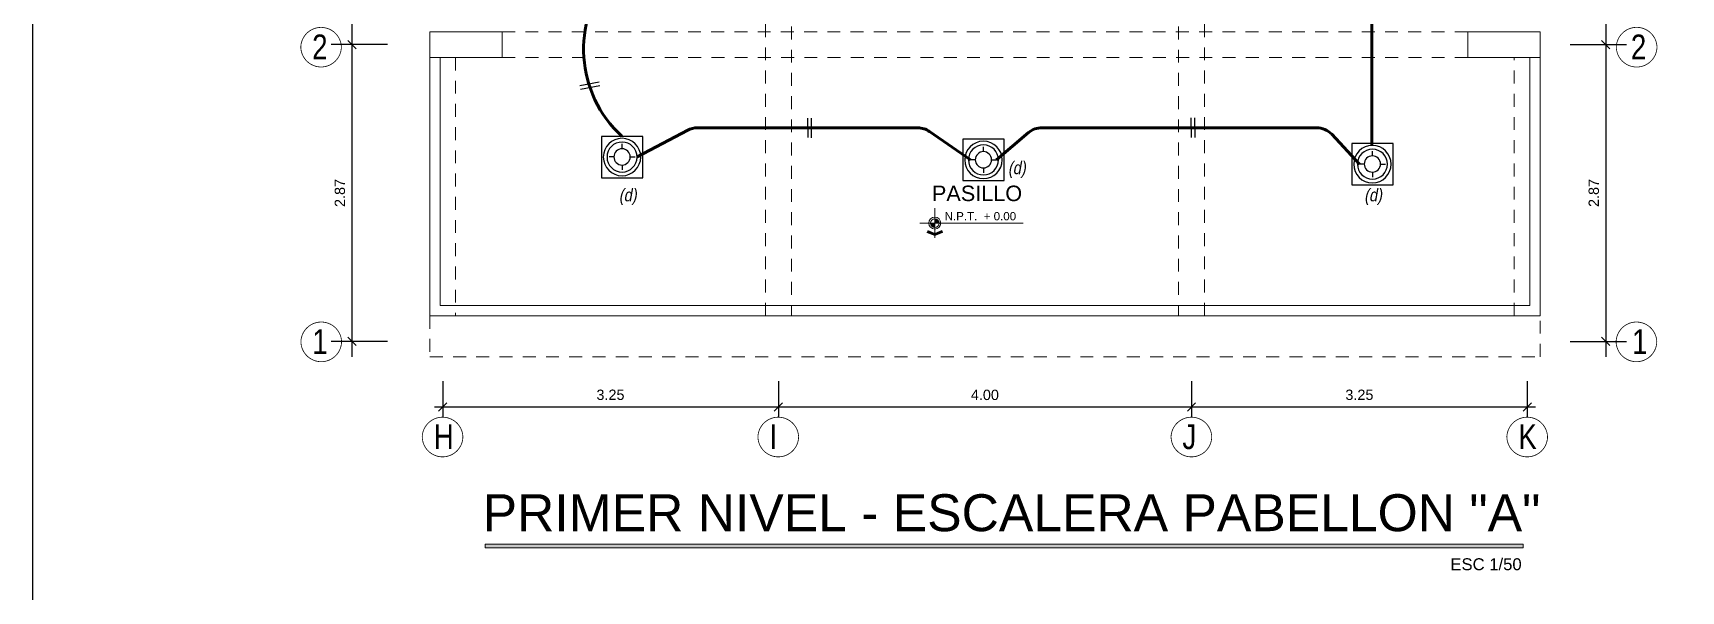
# Model space of a CAD drawing. Header units: millimetres. Extents: x 3354 to 3637, y 1117 to 1358.
# Drawn here: x 3493.81 to 3509.77, y 1183 to 1188.41 of the extents above; entities that cross this region are included whole.
import ezdxf

# ---------------------------------------------------------------- set-up
doc = ezdxf.new("R2010")
doc.units = ezdxf.units.MM
doc.linetypes.add('HIDDEN', pattern=[0.375, 0.25, -0.125])
for name, color, linetype, lineweight in [('ACCESORIOS', 4, 'Continuous', 18), ('cables', 152, 'Continuous', 60), ('CASCO', 252, 'Continuous', 9), ('COTAS', 7, 'Continuous', 9), ('muros', 7, 'Continuous', 5)]:
    doc.layers.add(name, color=color, linetype=linetype, lineweight=lineweight)
doc.layers.add('LUMINARIAS', color=2, linetype='Continuous')
doc.styles.add('1', font='arial.ttf')
doc.styles.add('BYE', font='ARIALN.TTF', dxfattribs={"oblique": 10, "height": 2})
doc.styles.get("Standard").update_dxf_attribs({"font": 'arial.ttf'})
doc.styles.add('style1', font='arial.ttf')
doc.styles.add('style2', font='arial.ttf')
doc.dimstyles.new('Esc  1  50', dxfattribs={"dimtxt": 0.1, "dimasz": 0.08, "dimexe": 0.2, "dimexo": 0.15, "dimgap": 0.065, "dimtad": 1, "dimzin": 4, "dimdsep": 46, "dimtxsty": 'Standard', "dimblk": 'OBLIQUE', "dimcen": 0.12, "dimdle": 0.15, "dimadec": 0, "dimazin": 0, "dimtfac": 1, "dimtix": 1, "dimtmove": 0, "dimatfit": 3, "dimldrblk": 'OBLIQUE', "dimfxl": 1, "dimarcsym": 0})

# ---------------------------------------------------------------- blocks, each defined once
blk = doc.blocks.new('_Oblique')
at = {"color": 0, "linetype": 'ByBlock', "lineweight": -2}
blk.add_line((-0.5, -0.5), (0.5, 0.5), dxfattribs=at)
blk = doc.blocks.new('*D248')
at = {"layer": 'CASCO', "color": 0, "lineweight": -2, "transparency": 16777216}
for p, q in [((3488.311, 1196.986), (3488.311, 1196.637)), ((3491.562, 1196.986), (3491.562, 1196.637)), ((3488.231, 1196.737), (3491.642, 1196.737))]:
    blk.add_line(p, q, dxfattribs=at)
at = {"layer": 'Defpoints', "color": 0, "transparency": 16777216}
for p in [(3488.311, 1197.236), (3491.562, 1197.236), (3491.562, 1196.737)]:
    blk.add_point(p, dxfattribs=at)
at = {"layer": 'CASCO', "color": 0, "lineweight": -2, "transparency": 16777216, "xscale": 0.08, "yscale": 0.08, "zscale": 0.08, "rotation": 180}
blk.add_blockref('_Oblique', (3488.311, 1196.737), dxfattribs=at)
at = {"layer": 'CASCO', "color": 0, "lineweight": -2, "transparency": 16777216, "xscale": 0.08, "yscale": 0.08, "zscale": 0.08}
blk.add_blockref('_Oblique', (3491.562, 1196.737), dxfattribs=at)
at = {"layer": 'CASCO', "color": 0, "lineweight": 5, "transparency": 16777216, "insert": (3489.936, 1196.854), "char_height": 0.1, "attachment_point": 5}
blk.add_mtext('3.25', dxfattribs=at)
blk = doc.blocks.new('*D249')
at = {"layer": 'CASCO', "color": 0, "lineweight": -2, "transparency": 16777216}
for p, q in [((3491.562, 1196.986), (3491.562, 1196.637)), ((3495.563, 1196.986), (3495.563, 1196.637)), ((3491.482, 1196.737), (3495.643, 1196.737))]:
    blk.add_line(p, q, dxfattribs=at)
at = {"layer": 'Defpoints', "color": 0, "transparency": 16777216}
for p in [(3491.562, 1197.236), (3495.563, 1197.236), (3495.563, 1196.737)]:
    blk.add_point(p, dxfattribs=at)
at = {"layer": 'CASCO', "color": 0, "lineweight": -2, "transparency": 16777216, "xscale": 0.08, "yscale": 0.08, "zscale": 0.08, "rotation": 180}
blk.add_blockref('_Oblique', (3491.562, 1196.737), dxfattribs=at)
at = {"layer": 'CASCO', "color": 0, "lineweight": -2, "transparency": 16777216, "xscale": 0.08, "yscale": 0.08, "zscale": 0.08}
blk.add_blockref('_Oblique', (3495.563, 1196.737), dxfattribs=at)
at = {"layer": 'CASCO', "color": 0, "lineweight": 5, "transparency": 16777216, "insert": (3493.562, 1196.853), "char_height": 0.1, "attachment_point": 5}
blk.add_mtext('4.00', dxfattribs=at)
blk = doc.blocks.new('*D250')
at = {"layer": 'CASCO', "color": 0, "lineweight": -2, "transparency": 16777216}
for p, q in [((3495.563, 1196.986), (3495.563, 1196.637)), ((3498.815, 1196.986), (3498.815, 1196.637)), ((3495.483, 1196.737), (3498.895, 1196.737))]:
    blk.add_line(p, q, dxfattribs=at)
at = {"layer": 'Defpoints', "color": 0, "transparency": 16777216}
for p in [(3495.563, 1197.236), (3498.815, 1197.236), (3498.815, 1196.737)]:
    blk.add_point(p, dxfattribs=at)
at = {"layer": 'CASCO', "color": 0, "lineweight": -2, "transparency": 16777216, "xscale": 0.08, "yscale": 0.08, "zscale": 0.08, "rotation": 180}
blk.add_blockref('_Oblique', (3495.563, 1196.737), dxfattribs=at)
at = {"layer": 'CASCO', "color": 0, "lineweight": -2, "transparency": 16777216, "xscale": 0.08, "yscale": 0.08, "zscale": 0.08}
blk.add_blockref('_Oblique', (3498.815, 1196.737), dxfattribs=at)
at = {"layer": 'CASCO', "color": 0, "lineweight": 5, "transparency": 16777216, "insert": (3497.189, 1196.854), "char_height": 0.1, "attachment_point": 5}
blk.add_mtext('3.25', dxfattribs=at)
blk = doc.blocks.new('*D256')
at = {"layer": 'CASCO', "color": 0, "lineweight": -2, "transparency": 16777216}
for p, q in [((3487.432, 1200.397), (3487.432, 1197.222)), ((3487.778, 1200.247), (3487.232, 1200.247)), ((3487.778, 1197.372), (3487.232, 1197.372))]:
    blk.add_line(p, q, dxfattribs=at)
at = {"layer": 'Defpoints', "color": 0, "transparency": 16777216}
for p in [(3487.928, 1200.247), (3487.432, 1197.372), (3487.928, 1197.372)]:
    blk.add_point(p, dxfattribs=at)
at = {"layer": 'CASCO', "color": 0, "lineweight": -2, "transparency": 16777216, "xscale": 0.08, "yscale": 0.08, "zscale": 0.08}
for p, rotation in [((3487.432, 1200.247), 90), ((3487.432, 1197.372), 270)]:
    blk.add_blockref('_Oblique', p, dxfattribs=dict(at, rotation=rotation))
at = {"layer": 'CASCO', "color": 0, "transparency": 16777216, "insert": (3487.316, 1198.81), "char_height": 0.1, "attachment_point": 5, "rotation": 90}
blk.add_mtext('2.87', dxfattribs=at)
blk = doc.blocks.new('*D257')
at = {"layer": 'CASCO', "color": 0, "lineweight": -2, "transparency": 16777216}
for p, q in [((3487.778, 1201.523), (3487.232, 1201.523)), ((3487.432, 1201.673), (3487.432, 1200.097)), ((3487.778, 1200.247), (3487.232, 1200.247))]:
    blk.add_line(p, q, dxfattribs=at)
at = {"layer": 'Defpoints', "color": 0, "transparency": 16777216}
for p in [(3487.928, 1201.523), (3487.432, 1200.247), (3487.928, 1200.247)]:
    blk.add_point(p, dxfattribs=at)
at = {"layer": 'CASCO', "color": 0, "lineweight": -2, "transparency": 16777216, "xscale": 0.08, "yscale": 0.08, "zscale": 0.08}
for p, rotation in [((3487.432, 1201.523), 90), ((3487.432, 1200.247), 270)]:
    blk.add_blockref('_Oblique', p, dxfattribs=dict(at, rotation=rotation))
at = {"layer": 'CASCO', "color": 0, "transparency": 16777216, "insert": (3487.316, 1200.885), "char_height": 0.1, "attachment_point": 5, "rotation": 90}
blk.add_mtext('1.28', dxfattribs=at)
blk = doc.blocks.new('*D260')
at = {"layer": 'CASCO', "color": 0, "lineweight": -2, "transparency": 16777216}
for p, q in [((3499.575, 1200.397), (3499.575, 1197.222)), ((3499.23, 1200.247), (3499.775, 1200.247)), ((3499.23, 1197.372), (3499.775, 1197.372))]:
    blk.add_line(p, q, dxfattribs=at)
at = {"layer": 'Defpoints', "color": 0, "transparency": 16777216}
for p in [(3499.08, 1200.247), (3499.08, 1197.372), (3499.575, 1197.372)]:
    blk.add_point(p, dxfattribs=at)
at = {"layer": 'CASCO', "color": 0, "lineweight": -2, "transparency": 16777216, "xscale": 0.08, "yscale": 0.08, "zscale": 0.08}
for p, rotation in [((3499.575, 1200.247), 90), ((3499.575, 1197.372), 270)]:
    blk.add_blockref('_Oblique', p, dxfattribs=dict(at, rotation=rotation))
at = {"layer": 'CASCO', "color": 0, "transparency": 16777216, "insert": (3499.459, 1198.81), "char_height": 0.1, "attachment_point": 5, "rotation": 90}
blk.add_mtext('2.87', dxfattribs=at)
blk = doc.blocks.new('*D261')
at = {"layer": 'CASCO', "color": 0, "lineweight": -2, "transparency": 16777216}
for p, q in [((3499.23, 1201.523), (3499.775, 1201.523)), ((3499.575, 1201.673), (3499.575, 1200.097)), ((3499.23, 1200.247), (3499.775, 1200.247))]:
    blk.add_line(p, q, dxfattribs=at)
at = {"layer": 'Defpoints', "color": 0, "transparency": 16777216}
for p in [(3499.08, 1201.523), (3499.08, 1200.247), (3499.575, 1200.247)]:
    blk.add_point(p, dxfattribs=at)
at = {"layer": 'CASCO', "color": 0, "lineweight": -2, "transparency": 16777216, "xscale": 0.08, "yscale": 0.08, "zscale": 0.08}
for p, rotation in [((3499.575, 1201.523), 90), ((3499.575, 1200.247), 270)]:
    blk.add_blockref('_Oblique', p, dxfattribs=dict(at, rotation=rotation))
at = {"layer": 'CASCO', "color": 0, "transparency": 16777216, "insert": (3499.459, 1200.885), "char_height": 0.1, "attachment_point": 5, "rotation": 90}
blk.add_mtext('1.28', dxfattribs=at)
blk = doc.blocks.new('dtyrdyt')
at = {"layer": 'CASCO'}
h = blk.add_hatch(color=256, dxfattribs=at)
h.paths.add_polyline_path([(850.126, 424.939), (850.167, 424.939, 0.414214), (850.126, 424.98)])
h.paths.add_polyline_path([(850.126, 424.898), (850.126, 424.939), (850.084, 424.939, 0.414214)])
blk.add_hatch(color=256, dxfattribs=at).paths.add_polyline_path([(850.126, 424.839), (850.057, 424.867), (850.049, 424.849), (850.126, 424.818), (850.202, 424.849), (850.194, 424.867)])
for p, q in [((850.126, 424.939), (850.126, 425.084)), ((849.981, 424.939), (850.981, 424.939)), ((850.126, 424.939), (850.126, 424.795)), ((850.126, 424.818), (850.049, 424.849)), ((850.126, 424.839), (850.057, 424.867)), ((850.126, 424.839), (850.194, 424.867)), ((850.126, 424.818), (850.202, 424.849)), ((850.202, 424.849), (850.194, 424.867))]:
    blk.add_line(p, q, dxfattribs=at)
for radius in [0.0578, 0.0413]:
    blk.add_circle((850.126, 424.939), radius, dxfattribs=at)
blk = doc.blocks.new('FLUORESCENTE CIRCULAR 1x32W')
at = {"layer": 'LUMINARIAS'}
for p, q in [((1338.211, 550.574), (1338.211, 550.61)), ((1338.152, 550.515), (1338.116, 550.515)), ((1338.211, 550.456), (1338.211, 550.421)), ((1338.27, 550.515), (1338.305, 550.515))]:
    blk.add_line(p, q, dxfattribs=at)
blk.add_lwpolyline([(1338.06, 550.665), (1338.36, 550.665), (1338.36, 550.365), (1338.06, 550.365)], close=True, dxfattribs=at)
for centre, radius in [((1338.21, 550.515), 0.136), ((1338.21, 550.515), 0.109), ((1338.211, 550.515), 0.0592)]:
    blk.add_circle(centre, radius, dxfattribs=at)
blk = doc.blocks.new('sh')
at = {"layer": 'CASCO', "linetype": 'HIDDEN', "lineweight": 5, "ltscale": 0.5}
for points in [[(3491.688, 1197.62), (3491.438, 1197.62), (3491.438, 1201.323), (3491.688, 1201.323)], [(3495.438, 1197.62), (3495.688, 1197.62), (3495.688, 1201.323), (3495.438, 1201.323)], [(3488.887, 1200.372), (3498.239, 1200.372), (3498.239, 1200.122), (3488.887, 1200.122)], [(3488.435, 1197.62), (3488.187, 1197.62), (3488.187, 1200.122), (3488.435, 1200.122)], [(3498.939, 1197.62), (3498.688, 1197.62), (3498.688, 1200.122), (3498.939, 1200.122)]]:
    blk.add_lwpolyline(points, close=True, dxfattribs=at)
at = {"layer": 'CASCO', "ltscale": 2, "const_width": 0.0076}
for points in [[(3487.33, 1200.227, 0.951688), (3486.937, 1200.227, 1)], [(3499.677, 1200.227, -0.951688), (3500.071, 1200.227, -1)], [(3487.332, 1197.372, 0.951688), (3486.938, 1197.372, 1)], [(3499.675, 1197.372, -0.951688), (3500.069, 1197.372, -1)], [(3488.507, 1196.45, 0.951688), (3488.113, 1196.45, 1)], [(3491.758, 1196.45, 0.951688), (3491.364, 1196.45, 1)], [(3495.759, 1196.45, 0.951688), (3495.365, 1196.45, 1)], [(3499.011, 1196.45, 0.951688), (3498.617, 1196.45, 1)]]:
    blk.add_lwpolyline(points, format="xyb", close=True, dxfattribs=at)
at = {"layer": 'CASCO', "lineweight": 5}
for points in [[(3488.887, 1200.122), (3488.187, 1200.122), (3488.187, 1200.372), (3488.887, 1200.372)], [(3498.939, 1200.122), (3498.239, 1200.122), (3498.239, 1200.372), (3498.939, 1200.372)]]:
    blk.add_lwpolyline(points, close=True, dxfattribs=at)
for points in [[(3488.187, 1200.122), (3488.187, 1197.62), (3498.939, 1197.62), (3498.939, 1200.122)], [(3488.287, 1200.122), (3488.287, 1197.72), (3498.839, 1197.72), (3498.839, 1200.122)]]:
    blk.add_lwpolyline(points, dxfattribs=at)
at = {"layer": 'CASCO', "linetype": 'HIDDEN', "lineweight": 5, "ltscale": 0.5}
blk.add_lwpolyline([(3488.187, 1197.62), (3488.187, 1197.222), (3498.939, 1197.222), (3498.939, 1197.62)], dxfattribs=at)
at = {"layer": 'CASCO'}
blk.add_blockref('dtyrdyt', (2642.951, 773.579), dxfattribs=at)
at = {"layer": 'CASCO', "style": 'style1', "width": 0.8}
for s, p in [('2', (3487.047, 1200.105)), ('2', (3499.818, 1200.105)), ('1', (3487.049, 1197.25)), ('1', (3499.83, 1197.25)), ('H', (3488.224, 1196.328)), ('I', (3491.475, 1196.328)), ('J', (3495.475, 1196.328)), ('K', (3498.728, 1196.328))]:
    blk.add_text(s, height=0.24, dxfattribs=at).set_placement(p)
at = {"layer": 'CASCO', "style": '1'}
blk.add_text('N.P.T.  + 0.00', height=0.08, dxfattribs=at).set_placement((3493.172, 1198.545))
at = {"layer": 'CASCO', "insert": (3493.486, 1198.805), "char_height": 0.15, "width": 4.61659, "attachment_point": 5, "style": 'style2'}
blk.add_mtext('\\A1;PASILLO', dxfattribs=at)
at = {"layer": 'CASCO'}
for base, p1, p2, picture, middle in [((3487.432, 1200.247), (3487.928, 1201.523), (3487.928, 1200.247), '*D257', (3487.316, 1200.885)), ((3499.575, 1200.247), (3499.08, 1201.523), (3499.08, 1200.247), '*D261', (3499.459, 1200.885)), ((3487.4320685, 1197.3723201), (3487.9276437, 1200.24732), (3487.9276437, 1197.3723201), '*D256', (3487.3160112, 1198.80982)), ((3499.5753253, 1197.3723201), (3499.0797502, 1200.24732), (3499.0797502, 1197.3723201), '*D260', (3499.459268, 1198.80982))]:
    dim = blk.add_linear_dim(base=base, p1=p1, p2=p2, angle=90, dimstyle='Esc  1  50', dxfattribs=at)
    dim.commit()
    dim.dimension.update_dxf_attribs({"geometry": picture, "text_midpoint": middle})
at = {"layer": 'CASCO', "lineweight": 5}
for base, p1, p2, picture, middle in [((3491.562, 1196.737), (3488.311, 1197.236), (3491.562, 1197.236), '*D248', (3489.936, 1196.854)), ((3495.563, 1196.737), (3491.562, 1197.236), (3495.563, 1197.236), '*D249', (3493.562, 1196.853)), ((3498.815, 1196.737), (3495.563, 1197.236), (3498.815, 1197.236), '*D250', (3497.189, 1196.854))]:
    dim = blk.add_linear_dim(base=base, p1=p1, p2=p2, angle=180, dimstyle='Esc  1  50', override={"dimexe": 0.1, "dimexo": 0.25, "dimdle": 0.08}, dxfattribs=at)
    dim.commit()
    dim.dimension.update_dxf_attribs({"geometry": picture, "text_midpoint": middle})

msp = doc.modelspace()

# ---------------------------------------------------------------- hatches: boundary and pattern name
at = {"layer": 'muros', "ltscale": 2}
msp.add_hatch(color=7, dxfattribs=at).paths.add_polyline_path([(3508.24, 1183.421), (3508.24, 1183.456), (3498.186, 1183.456), (3498.186, 1183.421)])

# ---------------------------------------------------------------- linework, layer by layer
at = {"ltscale": 0.5}
for p, q in [((3499.29, 1187.933), (3499.102, 1187.896)), ((3499.296, 1187.898), (3499.109, 1187.861)), ((3501.307, 1187.585), (3501.31, 1187.395)), ((3501.343, 1187.585), (3501.345, 1187.394)), ((3505.021, 1187.586), (3505.024, 1187.395)), ((3505.057, 1187.586), (3505.06, 1187.395))]:
    msp.add_line(p, q, dxfattribs=at)
at = {"ltscale": 2}
msp.add_lwpolyline([(3493.807, 1199.183), (3531.162, 1199.183), (3531.162, 1163.127), (3493.807, 1163.127)], close=True, dxfattribs=at)
at = {"layer": 'cables'}
for points in [[(3506.259, 1190.267), (3506.259, 1189.11, 0.414214), (3506.459, 1188.91), (3506.575, 1188.91, -0.414214), (3506.775, 1188.71), (3506.775, 1187.32)], [(3499.657, 1187.208), (3500.148, 1187.467, -0.121993), (3500.241, 1187.49), (3502.376, 1187.49, -0.152466), (3502.49, 1187.454), (3502.886, 1187.18)], [(3503.138, 1187.18), (3503.45, 1187.444, -0.177154), (3503.579, 1187.491), (3506.238, 1187.491, -0.208001), (3506.385, 1187.427), (3506.653, 1187.139)]]:
    msp.add_lwpolyline(points, format="xyb", dxfattribs=at)
msp.add_arc((3500.283, 1188.251), 1.143, 140.2812, 227.5316, dxfattribs=at)
at = {"layer": 'COTAS'}
msp.add_lwpolyline([(3508.24, 1183.456), (3498.186, 1183.456), (3498.186, 1183.421), (3508.24, 1183.421)], close=True, dxfattribs=at)

# ---------------------------------------------------------------- block references
msp.add_blockref('sh', (9.464, -11.951))
at = {"layer": 'LUMINARIAS', "xscale": -1.33333333333303, "yscale": 1.33333333333303, "zscale": 1.33333333333303, "rotation": 270}
for p in [(2765.492, -597.073), (2768.992, -597.101), (2772.759, -597.142)]:
    msp.add_blockref('FLUORESCENTE CIRCULAR 1x32W', p, dxfattribs=at)

# ---------------------------------------------------------------- texts
at = {"layer": 'ACCESORIOS', "color": 4, "linetype": 'Continuous', "lineweight": 20, "ltscale": 0.1, "style": 'BYE', "oblique": 10}
for p in [(3503.25, 1187.041), (3499.482, 1186.778), (3506.7, 1186.778)]:
    msp.add_text('(d)', height=0.1229, dxfattribs=at).set_placement(p)
at = {"layer": 'COTAS'}
for s, height, style, p in [('PRIMER NIVEL - ESCALERA PABELLON "A"', 0.35785, '1', (3498.162, 1183.582)), ('ESC 1/50', 0.1155, 'style2', (3507.534, 1183.204))]:
    msp.add_text(s, height=height, dxfattribs=dict(at, style=style)).set_placement(p)

doc.saveas('drawing.dxf')
